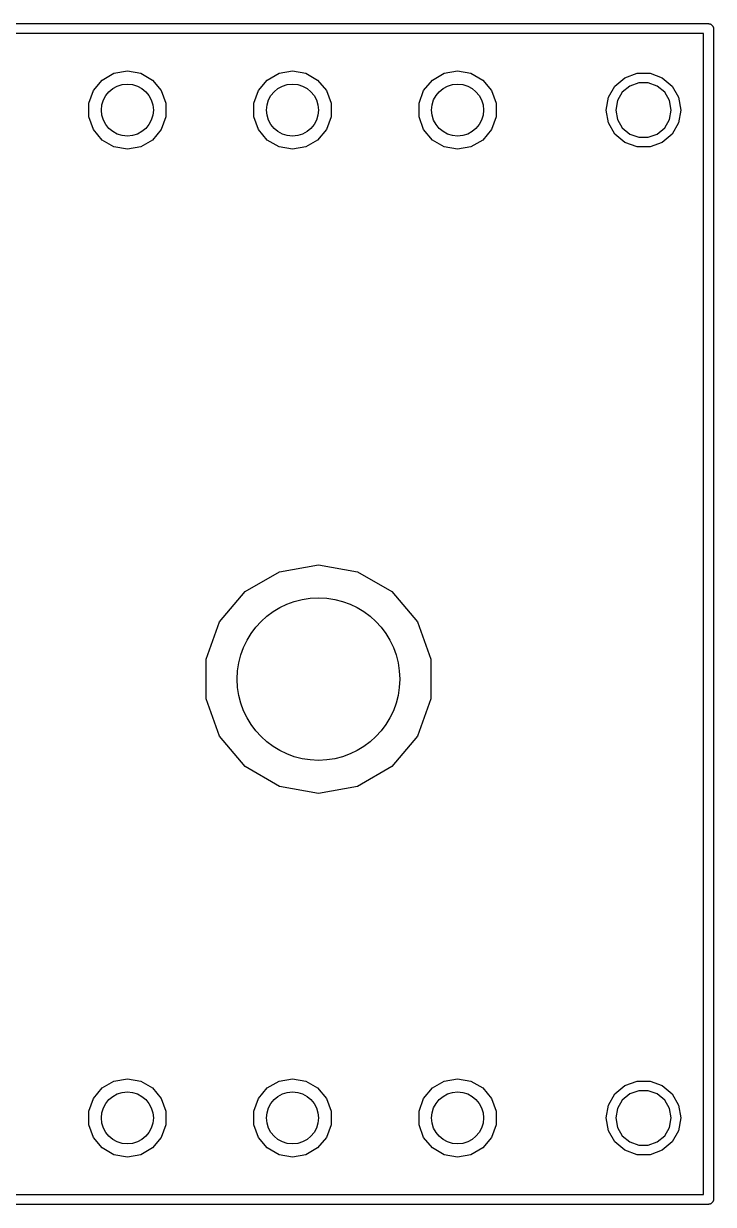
# Model space of a CAD drawing. Extents: x 37 to 203, y -145 to -25.
# Drawn here: x 191.96 to 202.57, y -47.08 to -28.93 of the extents above; entities that cross this region are included whole.
import ezdxf

# ---------------------------------------------------------------- set-up
doc = ezdxf.new("R2010")
doc.units = 0
doc.header["$MEASUREMENT"] = 0
doc.layers.add('BLACK', color=7, linetype='CONTINUOUS')

msp = doc.modelspace()

# ---------------------------------------------------------------- linework, layer by layer
at = {"layer": 'Black'}
for p, q in [((154.5, -28.925), (202.5, -28.925)), ((202.5, -28.925), (202.506, -28.9261)), ((202.506, -28.9261), (202.513, -28.9261)), ((202.513, -28.9261), (202.519, -28.9284)), ((202.519, -28.9284), (202.526, -28.9295)), ((202.526, -28.9295), (202.531, -28.9328)), ((202.531, -28.9328), (202.537, -28.935)), ((202.537, -28.935), (202.543, -28.9393)), ((202.543, -28.9393), (202.548, -28.9425)), ((202.548, -28.9425), (202.552, -28.9476)), ((202.552, -28.9476), (202.557, -28.9518)), ((202.557, -28.9518), (202.561, -28.9575)), ((202.561, -28.9575), (202.565, -28.9625)), ((202.565, -28.9625), (202.567, -28.9687)), ((202.567, -28.9687), (202.57, -28.9743)), ((202.57, -28.9743), (202.572, -28.9808)), ((202.572, -28.9808), (202.574, -28.987)), ((202.574, -28.987), (202.574, -28.9935)), ((202.574, -28.9935), (202.575, -29)), ((202.575, -29), (202.575, -47)), ((202.425, -29.075), (154.575, -29.075)), ((202.425, -46.925), (202.425, -29.075)), ((193.173, -29.7926), (193.354, -29.688)), ((193.354, -29.688), (193.56, -29.6517)), ((193.56, -29.6517), (193.766, -29.688)), ((193.766, -29.688), (193.947, -29.7926)), ((195.713, -29.7926), (195.894, -29.688)), ((195.894, -29.688), (196.1, -29.6517)), ((196.1, -29.6517), (196.306, -29.688)), ((196.306, -29.688), (196.487, -29.7926)), ((198.253, -29.7926), (198.434, -29.688)), ((198.434, -29.688), (198.64, -29.6517)), ((198.64, -29.6517), (198.846, -29.688)), ((198.846, -29.688), (199.027, -29.7926)), ((201.06, -29.8844), (201.212, -29.756)), ((201.212, -29.756), (201.4, -29.6877)), ((201.4, -29.6877), (201.6, -29.6877)), ((201.6, -29.6877), (201.787, -29.756)), ((201.787, -29.756), (201.94, -29.8844)), ((193.038, -29.9529), (193.173, -29.7926)), ((193.947, -29.7926), (194.082, -29.9529)), ((195.578, -29.9529), (195.713, -29.7926)), ((196.487, -29.7926), (196.622, -29.9529)), ((198.118, -29.9529), (198.253, -29.7926)), ((199.027, -29.7926), (199.162, -29.9529)), ((200.96, -30.0573), (201.06, -29.8844)), ((201.287, -29.8859), (201.174, -29.9808)), ((201.426, -29.8355), (201.287, -29.8859)), ((201.574, -29.8355), (201.426, -29.8355)), ((201.712, -29.8859), (201.574, -29.8355)), ((201.826, -29.9808), (201.712, -29.8859)), ((201.94, -29.8844), (202.04, -30.0573)), ((192.967, -30.1494), (193.038, -29.9529)), ((194.082, -29.9529), (194.153, -30.1494)), ((195.507, -30.1494), (195.578, -29.9529)), ((196.622, -29.9529), (196.693, -30.1494)), ((198.047, -30.1494), (198.118, -29.9529)), ((199.162, -29.9529), (199.233, -30.1494)), ((200.925, -30.254), (200.96, -30.0573)), ((201.101, -30.1086), (201.075, -30.254)), ((201.174, -29.9808), (201.101, -30.1086)), ((201.899, -30.1086), (201.826, -29.9808)), ((201.925, -30.254), (201.899, -30.1086)), ((202.04, -30.0573), (202.075, -30.254)), ((192.967, -30.3586), (192.967, -30.1494)), ((194.153, -30.1494), (194.153, -30.3586)), ((195.507, -30.3586), (195.507, -30.1494)), ((196.693, -30.1494), (196.693, -30.3586)), ((198.047, -30.3586), (198.047, -30.1494)), ((199.233, -30.1494), (199.233, -30.3586)), ((200.96, -30.4507), (200.925, -30.254)), ((201.075, -30.254), (201.101, -30.3994)), ((201.899, -30.3994), (201.925, -30.254)), ((202.075, -30.254), (202.04, -30.4507)), ((193.038, -30.5551), (192.967, -30.3586)), ((194.153, -30.3586), (194.082, -30.5551)), ((195.578, -30.5551), (195.507, -30.3586)), ((196.693, -30.3586), (196.622, -30.5551)), ((198.118, -30.5551), (198.047, -30.3586)), ((199.233, -30.3586), (199.162, -30.5551)), ((201.06, -30.6236), (200.96, -30.4507)), ((201.101, -30.3994), (201.174, -30.5272)), ((201.826, -30.5272), (201.899, -30.3994)), ((202.04, -30.4507), (201.94, -30.6236)), ((193.173, -30.7154), (193.038, -30.5551)), ((194.082, -30.5551), (193.947, -30.7154)), ((195.713, -30.7154), (195.578, -30.5551)), ((196.622, -30.5551), (196.487, -30.7154)), ((198.253, -30.7154), (198.118, -30.5551)), ((199.162, -30.5551), (199.027, -30.7154)), ((201.212, -30.752), (201.06, -30.6236)), ((201.174, -30.5272), (201.287, -30.6221)), ((201.287, -30.6221), (201.426, -30.6725)), ((201.426, -30.6725), (201.574, -30.6725)), ((201.574, -30.6725), (201.712, -30.6221)), ((201.712, -30.6221), (201.826, -30.5272)), ((201.94, -30.6236), (201.787, -30.752)), ((193.354, -30.82), (193.173, -30.7154)), ((193.56, -30.8563), (193.354, -30.82)), ((193.766, -30.82), (193.56, -30.8563)), ((193.947, -30.7154), (193.766, -30.82)), ((195.894, -30.82), (195.713, -30.7154)), ((196.1, -30.8563), (195.894, -30.82)), ((196.306, -30.82), (196.1, -30.8563)), ((196.487, -30.7154), (196.306, -30.82)), ((198.434, -30.82), (198.253, -30.7154)), ((198.64, -30.8563), (198.434, -30.82)), ((198.846, -30.82), (198.64, -30.8563)), ((199.027, -30.7154), (198.846, -30.82)), ((201.4, -30.8203), (201.212, -30.752)), ((201.6, -30.8203), (201.4, -30.8203)), ((201.787, -30.752), (201.6, -30.8203)), ((195.371, -37.6543), (195.899, -37.3493)), ((195.899, -37.3493), (196.5, -37.2433)), ((196.5, -37.2433), (197.101, -37.3493)), ((197.101, -37.3493), (197.629, -37.6543)), ((194.979, -38.1217), (195.371, -37.6543)), ((197.629, -37.6543), (198.021, -38.1217)), ((194.77, -38.695), (194.979, -38.1217)), ((198.021, -38.1217), (198.23, -38.695)), ((194.77, -39.305), (194.77, -38.695)), ((198.23, -38.695), (198.23, -39.305)), ((194.979, -39.8783), (194.77, -39.305)), ((198.23, -39.305), (198.021, -39.8783)), ((195.371, -40.3457), (194.979, -39.8783)), ((198.021, -39.8783), (197.629, -40.3457)), ((195.899, -40.6507), (195.371, -40.3457)), ((197.629, -40.3457), (197.101, -40.6507)), ((196.5, -40.7567), (195.899, -40.6507)), ((197.101, -40.6507), (196.5, -40.7567)), ((193.173, -45.2846), (193.354, -45.18)), ((193.354, -45.18), (193.56, -45.1437)), ((193.56, -45.1437), (193.766, -45.18)), ((193.766, -45.18), (193.947, -45.2846)), ((195.713, -45.2846), (195.894, -45.18)), ((195.894, -45.18), (196.1, -45.1437)), ((196.1, -45.1437), (196.306, -45.18)), ((196.306, -45.18), (196.487, -45.2846)), ((198.253, -45.2846), (198.434, -45.18)), ((198.434, -45.18), (198.64, -45.1437)), ((198.64, -45.1437), (198.846, -45.18)), ((198.846, -45.18), (199.027, -45.2846)), ((201.212, -45.248), (201.4, -45.1797)), ((201.4, -45.1797), (201.6, -45.1797)), ((201.6, -45.1797), (201.787, -45.248)), ((193.038, -45.4449), (193.173, -45.2846)), ((193.947, -45.2846), (194.082, -45.4449)), ((195.578, -45.4449), (195.713, -45.2846)), ((196.487, -45.2846), (196.622, -45.4449)), ((198.118, -45.4449), (198.253, -45.2846)), ((199.027, -45.2846), (199.162, -45.4449)), ((201.06, -45.3764), (201.212, -45.248)), ((201.426, -45.3275), (201.287, -45.3779)), ((201.574, -45.3275), (201.426, -45.3275)), ((201.712, -45.3779), (201.574, -45.3275)), ((201.787, -45.248), (201.94, -45.3764)), ((192.967, -45.6414), (193.038, -45.4449)), ((194.082, -45.4449), (194.153, -45.6414)), ((195.507, -45.6414), (195.578, -45.4449)), ((196.622, -45.4449), (196.693, -45.6414)), ((198.047, -45.6414), (198.118, -45.4449)), ((199.162, -45.4449), (199.233, -45.6414)), ((200.925, -45.746), (200.96, -45.5493)), ((200.96, -45.5493), (201.06, -45.3764)), ((201.174, -45.4728), (201.101, -45.6006)), ((201.287, -45.3779), (201.174, -45.4728)), ((201.826, -45.4728), (201.712, -45.3779)), ((201.899, -45.6006), (201.826, -45.4728)), ((201.94, -45.3764), (202.04, -45.5493)), ((202.04, -45.5493), (202.075, -45.746)), ((192.967, -45.8506), (192.967, -45.6414)), ((194.153, -45.6414), (194.153, -45.8506)), ((195.507, -45.8506), (195.507, -45.6414)), ((196.693, -45.6414), (196.693, -45.8506)), ((198.047, -45.8506), (198.047, -45.6414)), ((199.233, -45.6414), (199.233, -45.8506)), ((201.101, -45.6006), (201.075, -45.746)), ((201.925, -45.746), (201.899, -45.6006)), ((193.038, -46.0471), (192.967, -45.8506)), ((194.153, -45.8506), (194.082, -46.0471)), ((195.578, -46.0471), (195.507, -45.8506)), ((196.693, -45.8506), (196.622, -46.0471)), ((198.118, -46.0471), (198.047, -45.8506)), ((199.233, -45.8506), (199.162, -46.0471)), ((200.96, -45.9427), (200.925, -45.746)), ((201.075, -45.746), (201.101, -45.8914)), ((201.101, -45.8914), (201.174, -46.0192)), ((201.826, -46.0192), (201.899, -45.8914)), ((201.899, -45.8914), (201.925, -45.746)), ((202.075, -45.746), (202.04, -45.9427)), ((193.173, -46.2074), (193.038, -46.0471)), ((194.082, -46.0471), (193.947, -46.2074)), ((195.713, -46.2074), (195.578, -46.0471)), ((196.622, -46.0471), (196.487, -46.2074)), ((198.253, -46.2074), (198.118, -46.0471)), ((199.162, -46.0471), (199.027, -46.2074)), ((201.06, -46.1156), (200.96, -45.9427)), ((201.174, -46.0192), (201.287, -46.1141)), ((201.712, -46.1141), (201.826, -46.0192)), ((202.04, -45.9427), (201.94, -46.1156)), ((193.354, -46.312), (193.173, -46.2074)), ((193.947, -46.2074), (193.766, -46.312)), ((195.894, -46.312), (195.713, -46.2074)), ((196.487, -46.2074), (196.306, -46.312)), ((198.434, -46.312), (198.253, -46.2074)), ((199.027, -46.2074), (198.846, -46.312)), ((201.212, -46.244), (201.06, -46.1156)), ((201.4, -46.3123), (201.212, -46.244)), ((201.287, -46.1141), (201.426, -46.1645)), ((201.426, -46.1645), (201.574, -46.1645)), ((201.574, -46.1645), (201.712, -46.1141)), ((201.787, -46.244), (201.6, -46.3123)), ((201.94, -46.1156), (201.787, -46.244)), ((193.56, -46.3483), (193.354, -46.312)), ((193.766, -46.312), (193.56, -46.3483)), ((196.1, -46.3483), (195.894, -46.312)), ((196.306, -46.312), (196.1, -46.3483)), ((198.64, -46.3483), (198.434, -46.312)), ((198.846, -46.312), (198.64, -46.3483)), ((201.6, -46.3123), (201.4, -46.3123)), ((154.575, -46.925), (202.425, -46.925)), ((202.575, -47), (202.574, -47.0065)), ((202.574, -47.0065), (202.574, -47.013)), ((202.5, -47.075), (154.5, -47.075)), ((202.506, -47.0739), (202.5, -47.075)), ((202.513, -47.0739), (202.506, -47.0739)), ((202.519, -47.0716), (202.513, -47.0739)), ((202.526, -47.0705), (202.519, -47.0716)), ((202.531, -47.0672), (202.526, -47.0705)), ((202.537, -47.065), (202.531, -47.0672)), ((202.543, -47.0607), (202.537, -47.065)), ((202.548, -47.0575), (202.543, -47.0607)), ((202.552, -47.0524), (202.548, -47.0575)), ((202.557, -47.0482), (202.552, -47.0524)), ((202.561, -47.0425), (202.557, -47.0482)), ((202.565, -47.0375), (202.561, -47.0425)), ((202.567, -47.0313), (202.565, -47.0375)), ((202.57, -47.0257), (202.567, -47.0313)), ((202.572, -47.0192), (202.57, -47.0257)), ((202.574, -47.013), (202.572, -47.0192))]:
    msp.add_line(p, q, dxfattribs=at)
for centre, radius in [((193.56, -30.254), 0.4), ((196.1, -30.254), 0.4), ((198.64, -30.254), 0.4), ((196.5, -39), 1.25), ((193.56, -45.746), 0.4), ((196.1, -45.746), 0.4), ((198.64, -45.746), 0.4)]:
    msp.add_circle(centre, radius, dxfattribs=at)

doc.saveas('drawing.dxf')
